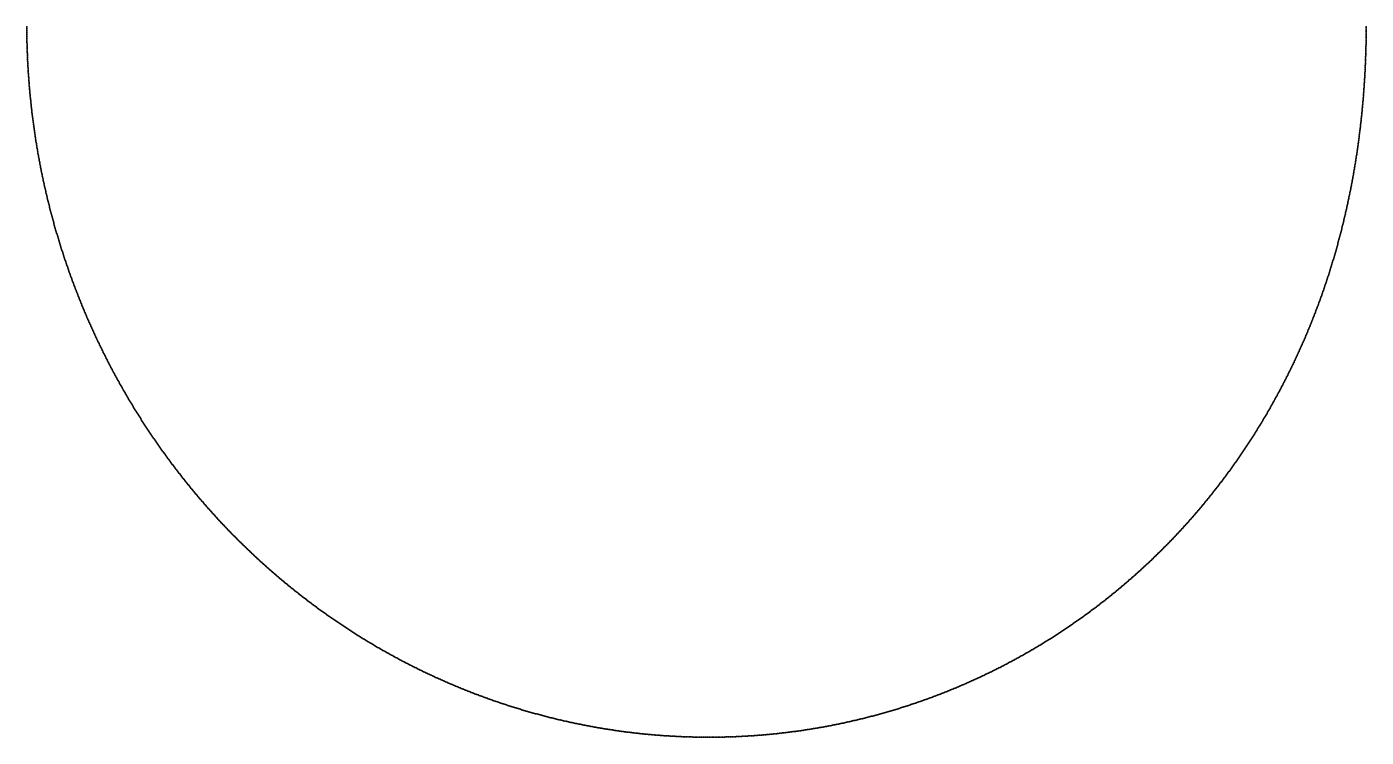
# Model space of a CAD drawing. Header units: metres. Extents: x -294 to 245, y -287 to 286.
# Drawn here: x -294 to 245, y -287 to -1 of the extents above; entities that cross this region are included whole.
import ezdxf

# ---------------------------------------------------------------- set-up
doc = ezdxf.new("R2010")
doc.units = ezdxf.units.M

msp = doc.modelspace()

# ---------------------------------------------------------------- linework, layer by layer
for p in [(-294.05, -0.74), (-294.05, -1.22), (-294.05, -1.71), (-294.04, -2.2), (-294.04, -2.68), (-294.03, -3.17), (-294.03, -3.66), (-294.02, -4.14), (-294.01, -4.63), (-294.01, -5.12), (245.01, -5.08), (245.02, -4.11), (245.02, -4.59), (245.03, -2.65), (245.03, -3.13), (245.03, -3.62), (245.04, -0.7), (245.04, -1.19), (245.04, -1.19), (245.04, -1.67), (245.04, -2.16), (-294, -5.6), (-293.99, -6.09), (-293.98, -6.58), (-293.97, -7.06), (-293.95, -7.55), (-293.94, -8.04), (-293.93, -8.52), (-293.91, -9.01), (-293.9, -9.49), (-293.88, -9.98), (-293.86, -10.47), (244.9, -10.43), (244.91, -9.95), (244.93, -9.46), (244.94, -8.97), (244.95, -8.49), (244.96, -8), (244.97, -7.51), (244.98, -7.03), (244.99, -6.54), (245, -5.57), (245, -6.05), (-293.85, -10.95), (-293.83, -11.44), (-293.81, -11.93), (-293.79, -12.41), (-293.77, -12.9), (-293.75, -13.39), (-293.72, -13.87), (-293.7, -14.36), (-293.68, -14.84), (-293.65, -15.33), (-293.63, -15.82), (244.71, -15.78), (244.73, -15.3), (244.75, -14.81), (244.77, -14.32), (244.79, -13.84), (244.8, -13.35), (244.82, -12.86), (244.84, -12.38), (244.85, -11.89), (244.87, -11.41), (244.89, -10.92), (-293.6, -16.3), (-293.57, -16.79), (-293.55, -17.27), (-293.52, -17.76), (-293.49, -18.25), (-293.46, -18.73), (-293.43, -19.22), (-293.39, -19.7), (-293.36, -20.19), (-293.33, -20.67), (-293.29, -21.16), (244.43, -21.13), (244.46, -20.64), (244.49, -20.16), (244.51, -19.67), (244.54, -19.19), (244.57, -18.7), (244.59, -18.21), (244.62, -17.73), (244.64, -17.24), (244.66, -16.76), (244.68, -16.27), (-293.26, -21.64), (-293.22, -22.13), (-293.19, -22.62), (-293.15, -23.1), (-293.11, -23.59), (-293.07, -24.07), (-293.03, -24.56), (-292.99, -25.04), (-292.95, -25.53), (-292.91, -26.01), (-292.86, -26.5), (244.07, -26.47), (244.11, -25.99), (244.15, -25.5), (244.18, -25.02), (244.21, -24.53), (244.25, -24.04), (244.28, -23.56), (244.31, -23.07), (244.34, -22.59), (244.37, -22.1), (244.4, -21.62), (-292.82, -26.98), (-292.78, -27.47), (-292.73, -27.95), (-292.68, -28.43), (-292.64, -28.92), (-292.59, -29.4), (-292.54, -29.89), (-292.49, -30.37), (-292.44, -30.86), (-292.39, -31.34), (-292.34, -31.82), (-292.29, -32.31), (243.59, -32.29), (243.64, -31.81), (243.68, -31.32), (243.72, -30.84), (243.77, -30.35), (243.81, -29.87), (243.85, -29.38), (243.89, -28.9), (243.93, -28.41), (243.96, -27.93), (244, -27.44), (244.04, -26.96), (-292.23, -32.79), (-292.18, -33.28), (-292.13, -33.76), (-292.07, -34.24), (-292.01, -34.73), (-291.96, -35.21), (-291.9, -35.69), (-291.84, -36.18), (-291.78, -36.66), (-291.72, -37.14), (-291.66, -37.62), (243.07, -37.62), (243.12, -37.14), (243.17, -36.65), (243.22, -36.17), (243.27, -35.68), (243.32, -35.2), (243.36, -34.71), (243.41, -34.23), (243.46, -33.75), (243.5, -33.26), (243.55, -32.78), (-291.6, -38.11), (-291.53, -38.59), (-291.47, -39.07), (-291.41, -39.55), (-291.34, -40.04), (-291.28, -40.52), (-291.21, -41), (-291.14, -41.48), (-291.07, -41.97), (-291.01, -42.45), (-290.94, -42.93), (242.46, -42.94), (242.51, -42.46), (242.57, -41.97), (242.63, -41.49), (242.69, -41.01), (242.74, -40.52), (242.8, -40.04), (242.85, -39.56), (242.91, -39.07), (242.96, -38.59), (243.01, -38.1), (-290.86, -43.41), (-290.79, -43.89), (-290.72, -44.37), (-290.65, -44.85), (-290.57, -45.34), (-290.5, -45.82), (-290.43, -46.3), (-290.35, -46.78), (-290.27, -47.26), (-290.2, -47.74), (-290.12, -48.22), (241.76, -48.25), (241.83, -47.76), (241.89, -47.28), (241.96, -46.8), (242.02, -46.32), (242.09, -45.84), (242.15, -45.35), (242.21, -44.87), (242.27, -44.39), (242.34, -43.9), (242.4, -43.42), (-290.04, -48.7), (-289.96, -49.18), (-289.88, -49.66), (-289.8, -50.14), (-289.71, -50.62), (-289.63, -51.1), (-289.55, -51.58), (-289.46, -52.06), (-289.38, -52.54), (-289.29, -53.02), (-289.2, -53.49), (240.98, -53.54), (241.05, -53.06), (241.13, -52.58), (241.2, -52.1), (241.27, -51.62), (241.34, -51.14), (241.42, -50.66), (241.49, -50.17), (241.56, -49.69), (241.62, -49.21), (241.69, -48.73), (-289.12, -53.97), (-289.03, -54.45), (-288.94, -54.93), (-288.85, -55.41), (-288.76, -55.89), (-288.67, -56.37), (-288.57, -56.84), (-288.48, -57.32), (-288.39, -57.8), (-288.29, -58.28), (-288.2, -58.75), (-288.1, -59.23), (240.11, -58.83), (240.19, -58.35), (240.28, -57.87), (240.36, -57.39), (240.44, -56.91), (240.52, -56.43), (240.6, -55.95), (240.67, -55.47), (240.75, -54.99), (240.83, -54.5), (240.9, -54.02), (-288, -59.71), (-287.9, -60.18), (-287.81, -60.66), (-287.71, -61.14), (-287.61, -61.61), (-287.51, -62.09), (-287.4, -62.57), (-287.3, -63.04), (-287.2, -63.52), (-287.09, -63.99), (-286.99, -64.47), (239.07, -64.57), (239.16, -64.09), (239.25, -63.62), (239.34, -63.14), (239.43, -62.66), (239.51, -62.18), (239.6, -61.7), (239.69, -61.22), (239.77, -60.74), (239.86, -60.26), (239.94, -59.79), (240.03, -59.31), (-286.88, -64.94), (-286.78, -65.42), (-286.67, -65.89), (-286.56, -66.37), (-286.45, -66.84), (-286.34, -67.32), (-286.23, -67.79), (-286.12, -68.26), (-286.01, -68.74), (-285.9, -69.21), (-285.79, -69.68), (238.01, -69.82), (238.11, -69.35), (238.21, -68.87), (238.31, -68.39), (238.41, -67.92), (238.5, -67.44), (238.6, -66.96), (238.69, -66.48), (238.79, -66.01), (238.88, -65.53), (238.97, -65.05), (-285.67, -70.16), (-285.56, -70.63), (-285.44, -71.1), (-285.32, -71.58), (-285.21, -72.05), (-285.09, -72.52), (-284.97, -72.99), (-284.85, -73.46), (-284.73, -73.94), (-284.61, -74.41), (-284.49, -74.88), (-284.37, -75.35), (236.87, -75.05), (236.98, -74.58), (237.09, -74.1), (237.19, -73.63), (237.3, -73.15), (237.4, -72.68), (237.51, -72.2), (237.61, -71.73), (237.71, -71.25), (237.81, -70.77), (237.91, -70.3), (-284.24, -75.82), (-284.12, -76.29), (-283.99, -76.76), (-283.87, -77.23), (-283.74, -77.7), (-283.61, -78.17), (-283.49, -78.64), (-283.36, -79.11), (-283.23, -79.58), (-283.1, -80.05), (-282.97, -80.52), (235.52, -80.74), (235.64, -80.26), (235.76, -79.79), (235.87, -79.32), (235.99, -78.84), (236.1, -78.37), (236.21, -77.9), (236.32, -77.42), (236.44, -76.95), (236.55, -76.48), (236.66, -76), (236.77, -75.53), (-282.84, -80.99), (-282.7, -81.45), (-282.57, -81.92), (-282.43, -82.39), (-282.3, -82.86), (-282.16, -83.32), (-282.03, -83.79), (-281.89, -84.26), (-281.75, -84.73), (-281.61, -85.19), (-281.47, -85.66), (-281.33, -86.12), (234.19, -85.92), (234.32, -85.45), (234.44, -84.98), (234.56, -84.51), (234.69, -84.04), (234.81, -83.57), (234.93, -83.1), (235.05, -82.62), (235.17, -82.15), (235.29, -81.68), (235.41, -81.21), (-281.19, -86.59), (-281.05, -87.06), (-280.91, -87.52), (-280.76, -87.99), (-280.62, -88.45), (-280.47, -88.92), (-280.33, -89.38), (-280.18, -89.84), (-280.04, -90.31), (-279.89, -90.77), (-279.74, -91.23), (232.63, -91.55), (232.77, -91.08), (232.9, -90.61), (233.03, -90.14), (233.17, -89.68), (233.3, -89.21), (233.43, -88.74), (233.56, -88.27), (233.68, -87.8), (233.81, -87.33), (233.94, -86.86), (234.07, -86.39), (-279.59, -91.7), (-279.44, -92.16), (-279.29, -92.62), (-279.14, -93.09), (-278.98, -93.55), (-278.83, -94.01), (-278.68, -94.47), (-278.52, -94.93), (-278.36, -95.39), (-278.21, -95.86), (-278.05, -96.32), (-277.89, -96.78), (231.11, -96.68), (231.25, -96.22), (231.39, -95.75), (231.53, -95.28), (231.67, -94.82), (231.81, -94.35), (231.95, -93.89), (232.09, -93.42), (232.23, -92.95), (232.36, -92.48), (232.5, -92.02), (-277.73, -97.24), (-277.58, -97.7), (-277.41, -98.16), (-277.25, -98.62), (-277.09, -99.07), (-276.93, -99.53), (-276.77, -99.99), (-276.6, -100.45), (-276.44, -100.91), (-276.27, -101.37), (-276.11, -101.82), (-275.94, -102.28), (229.34, -102.25), (229.49, -101.79), (229.65, -101.32), (229.8, -100.86), (229.94, -100.4), (230.09, -99.93), (230.24, -99.47), (230.39, -99.01), (230.53, -98.54), (230.68, -98.08), (230.82, -97.61), (230.97, -97.15), (-275.77, -102.74), (-275.6, -103.19), (-275.43, -103.65), (-275.26, -104.11), (-275.09, -104.56), (-274.92, -105.02), (-274.75, -105.47), (-274.58, -105.93), (-274.4, -106.38), (-274.23, -106.84), (-274.05, -107.29), (-273.88, -107.74), (227.47, -107.78), (227.63, -107.32), (227.79, -106.86), (227.95, -106.4), (228.1, -105.94), (228.26, -105.48), (228.42, -105.02), (228.57, -104.56), (228.73, -104.1), (228.88, -103.63), (229.04, -103.17), (229.19, -102.71), (-273.7, -108.2), (-273.52, -108.65), (-273.34, -109.1), (-273.17, -109.56), (-272.99, -110.01), (-272.8, -110.46), (-272.62, -110.91), (-272.44, -111.36), (-272.26, -111.81), (-272.08, -112.27), (-271.89, -112.72), (-271.71, -113.17), (225.65, -112.81), (225.82, -112.36), (225.98, -111.9), (226.15, -111.44), (226.32, -110.99), (226.49, -110.53), (226.65, -110.07), (226.82, -109.61), (226.98, -109.16), (227.14, -108.7), (227.3, -108.24), (-271.52, -113.62), (-271.34, -114.07), (-271.15, -114.52), (-270.96, -114.96), (-270.77, -115.41), (-270.58, -115.86), (-270.39, -116.31), (-270.2, -116.76), (-270.01, -117.21), (-269.82, -117.65), (-269.63, -118.1), (-269.43, -118.55), (223.56, -118.27), (223.74, -117.81), (223.91, -117.36), (224.09, -116.91), (224.27, -116.45), (224.44, -116), (224.62, -115.55), (224.79, -115.09), (224.96, -114.64), (225.14, -114.18), (225.31, -113.73), (225.48, -113.27), (-269.24, -118.99), (-269.04, -119.44), (-268.85, -119.88), (-268.65, -120.33), (-268.45, -120.77), (-268.25, -121.22), (-268.06, -121.66), (-267.86, -122.11), (-267.65, -122.55), (-267.45, -122.99), (-267.25, -123.43), (-267.05, -123.88), (221.36, -123.68), (221.54, -123.23), (221.73, -122.78), (221.92, -122.33), (222.1, -121.88), (222.29, -121.43), (222.47, -120.98), (222.65, -120.53), (222.84, -120.08), (223.02, -119.62), (223.2, -119.17), (223.38, -118.72), (-266.84, -124.32), (-266.64, -124.76), (-266.43, -125.2), (-266.23, -125.64), (-266.02, -126.08), (-265.81, -126.52), (-265.61, -126.96), (-265.4, -127.4), (-265.19, -127.84), (-264.98, -128.28), (-264.77, -128.72), (-264.55, -129.16), (219.04, -129.04), (219.24, -128.6), (219.44, -128.15), (219.63, -127.7), (219.83, -127.26), (220.02, -126.81), (220.21, -126.37), (220.41, -125.92), (220.6, -125.47), (220.79, -125.02), (220.98, -124.57), (221.17, -124.13), (-264.34, -129.6), (-264.13, -130.03), (-263.91, -130.47), (-263.7, -130.91), (-263.48, -131.34), (-263.27, -131.78), (-263.05, -132.22), (-262.83, -132.65), (-262.62, -133.09), (-262.4, -133.52), (-262.18, -133.96), (-261.96, -134.39), (216.62, -134.36), (216.83, -133.91), (217.03, -133.47), (217.24, -133.03), (217.44, -132.59), (217.65, -132.15), (217.85, -131.7), (218.05, -131.26), (218.25, -130.82), (218.45, -130.37), (218.65, -129.93), (218.85, -129.49), (-261.74, -134.82), (-261.51, -135.26), (-261.29, -135.69), (-261.07, -136.12), (-260.84, -136.55), (-260.62, -136.99), (-260.39, -137.42), (-260.17, -137.85), (-259.94, -138.28), (-259.71, -138.71), (-259.49, -139.14), (-259.26, -139.57), (-259.03, -140), (213.88, -140.06), (214.09, -139.62), (214.31, -139.18), (214.52, -138.75), (214.74, -138.31), (214.95, -137.87), (215.16, -137.43), (215.37, -136.99), (215.58, -136.56), (215.79, -136.12), (216, -135.68), (216.21, -135.24), (216.42, -134.8), (-258.8, -140.43), (-258.56, -140.85), (-258.33, -141.28), (-258.1, -141.71), (-257.87, -142.14), (-257.63, -142.56), (-257.4, -142.99), (-257.16, -143.42), (-256.93, -143.84), (-256.69, -144.27), (-256.45, -144.69), (-256.21, -145.12), (-255.97, -145.54), (211.23, -145.26), (211.45, -144.83), (211.67, -144.4), (211.9, -143.96), (212.12, -143.53), (212.34, -143.1), (212.56, -142.66), (212.79, -142.23), (213.01, -141.8), (213.22, -141.36), (213.44, -140.93), (213.66, -140.49), (-255.73, -145.96), (-255.49, -146.39), (-255.25, -146.81), (-255.01, -147.23), (-254.77, -147.65), (-254.52, -148.07), (-254.28, -148.5), (-254.04, -148.92), (-253.79, -149.34), (-253.54, -149.76), (-253.3, -150.18), (-253.05, -150.59), (208.23, -150.83), (208.46, -150.41), (208.7, -149.98), (208.93, -149.55), (209.16, -149.12), (209.4, -148.7), (209.63, -148.27), (209.86, -147.84), (210.09, -147.41), (210.32, -146.98), (210.55, -146.55), (210.77, -146.12), (211, -145.69), (-252.8, -151.01), (-252.55, -151.43), (-252.3, -151.85), (-252.05, -152.27), (-251.8, -152.68), (-251.55, -153.1), (-251.3, -153.52), (-251.04, -153.93), (-250.79, -154.35), (-250.54, -154.76), (-250.28, -155.18), (-250.03, -155.59), (-249.77, -156), (205.11, -156.34), (205.35, -155.91), (205.6, -155.49), (205.84, -155.07), (206.08, -154.65), (206.32, -154.23), (206.56, -153.8), (206.8, -153.38), (207.04, -152.96), (207.28, -152.53), (207.52, -152.11), (207.76, -151.68), (207.99, -151.26), (-249.51, -156.42), (-249.25, -156.83), (-248.99, -157.24), (-248.74, -157.65), (-248.47, -158.07), (-248.21, -158.48), (-247.95, -158.89), (-247.69, -159.3), (-247.43, -159.71), (-247.16, -160.12), (-246.9, -160.52), (-246.63, -160.93), (-246.37, -161.34), (202.11, -161.35), (202.37, -160.94), (202.62, -160.52), (202.87, -160.1), (203.12, -159.69), (203.37, -159.27), (203.62, -158.85), (203.87, -158.43), (204.12, -158.01), (204.37, -157.6), (204.62, -157.18), (204.86, -156.76), (-246.1, -161.75), (-245.84, -162.16), (-245.57, -162.56), (-245.3, -162.97), (-245.03, -163.37), (-244.76, -163.78), (-244.49, -164.18), (-244.22, -164.59), (-243.95, -164.99), (-243.67, -165.39), (-243.4, -165.8), (-243.13, -166.2), (-242.85, -166.6), (-242.58, -167), (198.75, -166.71), (199.01, -166.3), (199.28, -165.89), (199.54, -165.48), (199.8, -165.07), (200.06, -164.66), (200.32, -164.25), (200.58, -163.83), (200.84, -163.42), (201.09, -163.01), (201.35, -162.59), (201.61, -162.18), (201.86, -161.77), (-242.3, -167.4), (-242.03, -167.8), (-241.75, -168.2), (-241.47, -168.6), (-241.19, -169), (-240.91, -169.4), (-240.63, -169.8), (-240.35, -170.2), (-240.07, -170.59), (-239.79, -170.99), (-239.51, -171.39), (-239.22, -171.78), (-238.94, -172.18), (194.99, -172.39), (195.26, -171.99), (195.54, -171.59), (195.81, -171.18), (196.08, -170.78), (196.35, -170.37), (196.62, -169.97), (196.89, -169.56), (197.16, -169.16), (197.42, -168.75), (197.69, -168.34), (197.96, -167.94), (198.22, -167.53), (198.49, -167.12), (-238.65, -172.57), (-238.37, -172.97), (-238.08, -173.36), (-237.8, -173.75), (-237.51, -174.15), (-237.22, -174.54), (-236.93, -174.93), (-236.64, -175.32), (-236.35, -175.71), (-236.06, -176.1), (-235.77, -176.49), (-235.48, -176.88), (-235.18, -177.27), (-234.89, -177.66), (191.37, -177.58), (191.65, -177.19), (191.94, -176.79), (192.22, -176.39), (192.5, -175.99), (192.78, -175.6), (193.06, -175.2), (193.34, -174.8), (193.61, -174.4), (193.89, -174), (194.17, -173.6), (194.44, -173.2), (194.72, -172.79), (-234.6, -178.05), (-234.3, -178.43), (-234.01, -178.82), (-233.71, -179.21), (-233.41, -179.59), (-233.12, -179.98), (-232.82, -180.36), (-232.52, -180.75), (-232.22, -181.13), (-231.92, -181.51), (-231.62, -181.9), (-231.32, -182.28), (-231.02, -182.66), (-230.71, -183.04), (187.34, -183.07), (187.63, -182.69), (187.92, -182.3), (188.22, -181.91), (188.51, -181.52), (188.8, -181.12), (189.08, -180.73), (189.37, -180.34), (189.66, -179.95), (189.95, -179.56), (190.23, -179.16), (190.52, -178.77), (190.8, -178.37), (191.09, -177.98), (-230.41, -183.42), (-230.11, -183.8), (-229.8, -184.18), (-229.5, -184.56), (-229.19, -184.94), (-228.89, -185.32), (-228.58, -185.7), (-228.27, -186.07), (-227.96, -186.45), (-227.65, -186.83), (-227.34, -187.2), (-227.03, -187.58), (-226.72, -187.95), (-226.41, -188.33), (183.17, -188.46), (183.47, -188.08), (183.77, -187.7), (184.07, -187.32), (184.38, -186.93), (184.67, -186.55), (184.97, -186.17), (185.27, -185.78), (185.57, -185.4), (185.87, -185.01), (186.16, -184.63), (186.46, -184.24), (186.75, -183.85), (187.05, -183.46), (-226.1, -188.7), (-225.78, -189.07), (-225.47, -189.44), (-225.16, -189.82), (-224.84, -190.19), (-224.53, -190.56), (-224.21, -190.93), (-223.89, -191.3), (-223.58, -191.67), (-223.26, -192.03), (-222.94, -192.4), (-222.62, -192.77), (-222.3, -193.14), (-221.98, -193.5), (-221.66, -193.87), (178.86, -193.74), (179.17, -193.37), (179.49, -193), (179.8, -192.62), (180.11, -192.25), (180.42, -191.87), (180.73, -191.49), (181.03, -191.12), (181.34, -190.74), (181.65, -190.36), (181.95, -189.98), (182.26, -189.6), (182.56, -189.22), (182.87, -188.84), (-221.34, -194.23), (-221.01, -194.6), (-220.69, -194.96), (-220.37, -195.33), (-220.04, -195.69), (-219.72, -196.05), (-219.39, -196.41), (-219.07, -196.77), (-218.74, -197.13), (-218.41, -197.49), (-218.09, -197.85), (-217.76, -198.21), (-217.43, -198.57), (-217.1, -198.93), (-216.77, -199.29), (174.1, -199.28), (174.42, -198.91), (174.74, -198.55), (175.06, -198.18), (175.38, -197.81), (175.7, -197.45), (176.02, -197.08), (176.34, -196.71), (176.66, -196.34), (176.98, -195.97), (177.29, -195.6), (177.61, -195.23), (177.92, -194.86), (178.24, -194.49), (178.55, -194.12), (-216.44, -199.64), (-216.1, -200), (-215.77, -200.36), (-215.44, -200.71), (-215.11, -201.07), (-214.77, -201.42), (-214.44, -201.77), (-214.1, -202.12), (-213.77, -202.48), (-213.43, -202.83), (-213.09, -203.18), (-212.75, -203.53), (-212.41, -203.88), (-212.08, -204.23), (-211.74, -204.58), (169.19, -204.67), (169.52, -204.32), (169.85, -203.96), (170.18, -203.61), (170.51, -203.25), (170.84, -202.89), (171.17, -202.53), (171.5, -202.17), (171.83, -201.81), (172.15, -201.45), (172.48, -201.09), (172.8, -200.73), (173.13, -200.37), (173.45, -200), (173.78, -199.64), (-211.4, -204.93), (-211.06, -205.27), (-210.71, -205.62), (-210.37, -205.97), (-210.03, -206.31), (-209.69, -206.66), (-209.34, -207), (-209, -207.34), (-208.65, -207.69), (-208.31, -208.03), (-207.96, -208.37), (-207.61, -208.71), (-207.27, -209.06), (-206.92, -209.4), (-206.57, -209.74), (-206.22, -210.07), (164.12, -209.94), (164.47, -209.59), (164.81, -209.24), (165.15, -208.89), (165.49, -208.55), (165.83, -208.2), (166.17, -207.85), (166.5, -207.5), (166.84, -207.15), (167.18, -206.8), (167.51, -206.44), (167.85, -206.09), (168.18, -205.74), (168.52, -205.38), (168.85, -205.03), (-205.87, -210.41), (-205.52, -210.75), (-205.17, -211.09), (-204.82, -211.42), (-204.47, -211.76), (-204.11, -212.1), (-203.76, -212.43), (-203.41, -212.76), (-203.05, -213.1), (-202.7, -213.43), (-202.34, -213.76), (-201.98, -214.1), (-201.63, -214.43), (-201.27, -214.76), (-200.91, -215.09), (-200.55, -215.42), (158.57, -215.39), (158.92, -215.05), (159.27, -214.72), (159.62, -214.38), (159.97, -214.04), (160.32, -213.7), (160.67, -213.36), (161.02, -213.02), (161.37, -212.68), (161.71, -212.34), (162.06, -212), (162.4, -211.66), (162.75, -211.31), (163.09, -210.97), (163.44, -210.63), (163.78, -210.28), (-200.2, -215.74), (-199.84, -216.07), (-199.48, -216.4), (-199.11, -216.73), (-198.75, -217.05), (-198.39, -217.38), (-198.03, -217.7), (-197.67, -218.03), (-197.3, -218.35), (-196.94, -218.67), (-196.57, -219), (-196.21, -219.32), (-195.84, -219.64), (-195.48, -219.96), (-195.11, -220.28), (-194.74, -220.6), (-194.37, -220.92), (152.49, -221), (152.85, -220.68), (153.21, -220.35), (153.57, -220.02), (153.93, -219.7), (154.29, -219.37), (154.65, -219.04), (155.01, -218.71), (155.37, -218.38), (155.73, -218.05), (156.08, -217.72), (156.44, -217.39), (156.8, -217.06), (157.15, -216.73), (157.51, -216.39), (157.86, -216.06), (158.21, -215.72), (-194, -221.23), (-193.63, -221.55), (-193.27, -221.87), (-192.89, -222.18), (-192.52, -222.5), (-192.15, -222.81), (-191.78, -223.13), (-191.41, -223.44), (-191.03, -223.75), (-190.66, -224.06), (-190.29, -224.38), (-189.91, -224.69), (-189.54, -225), (-189.16, -225.31), (-188.79, -225.61), (-188.41, -225.92), (-188.03, -226.23), (146.23, -226.42), (146.6, -226.1), (146.98, -225.79), (147.35, -225.48), (147.72, -225.16), (148.09, -224.84), (148.46, -224.53), (148.83, -224.21), (149.2, -223.89), (149.56, -223.57), (149.93, -223.26), (150.3, -222.94), (150.66, -222.61), (151.03, -222.29), (151.39, -221.97), (151.76, -221.65), (152.12, -221.32), (-187.65, -226.54), (-187.27, -226.84), (-186.9, -227.15), (-186.52, -227.45), (-186.14, -227.76), (-185.76, -228.06), (-185.37, -228.36), (-184.99, -228.66), (-184.61, -228.97), (-184.23, -229.27), (-183.84, -229.57), (-183.46, -229.87), (-183.08, -230.16), (-182.69, -230.46), (-182.31, -230.76), (-181.92, -231.06), (-181.53, -231.35), (-181.15, -231.65), (139.81, -231.63), (140.19, -231.33), (140.57, -231.03), (140.95, -230.73), (141.33, -230.42), (141.71, -230.12), (142.09, -229.81), (142.47, -229.51), (142.85, -229.2), (143.23, -228.9), (143.61, -228.59), (143.98, -228.28), (144.36, -227.97), (144.73, -227.66), (145.11, -227.35), (145.48, -227.04), (145.86, -226.73), (-180.76, -231.94), (-180.37, -232.23), (-179.98, -232.53), (-179.59, -232.82), (-179.2, -233.11), (-178.81, -233.4), (-178.42, -233.69), (-178.03, -233.98), (-177.64, -234.27), (-177.25, -234.56), (-176.86, -234.85), (-176.46, -235.13), (-176.07, -235.42), (-175.67, -235.71), (-175.28, -235.99), (-174.88, -236.28), (-174.49, -236.56), (-174.09, -236.84), (-173.7, -237.12), (132.83, -236.93), (133.22, -236.64), (133.61, -236.35), (134, -236.06), (134.39, -235.77), (134.79, -235.48), (135.17, -235.19), (135.56, -234.9), (135.95, -234.6), (136.34, -234.31), (136.73, -234.01), (137.11, -233.72), (137.5, -233.42), (137.89, -233.13), (138.27, -232.83), (138.66, -232.53), (139.04, -232.23), (139.42, -231.93), (-173.3, -237.41), (-172.9, -237.69), (-172.5, -237.97), (-172.1, -238.25), (-171.71, -238.52), (-171.31, -238.8), (-170.91, -239.08), (-170.51, -239.36), (-170.1, -239.63), (-169.7, -239.91), (-169.3, -240.18), (-168.9, -240.45), (-168.49, -240.73), (-168.09, -241), (-167.69, -241.27), (-167.28, -241.54), (-166.88, -241.81), (-166.47, -242.08), (-166.07, -242.35), (124.87, -242.53), (125.27, -242.26), (125.68, -241.98), (126.08, -241.71), (126.48, -241.43), (126.88, -241.16), (127.28, -240.88), (127.68, -240.6), (128.08, -240.32), (128.48, -240.05), (128.88, -239.77), (129.27, -239.49), (129.67, -239.2), (130.07, -238.92), (130.46, -238.64), (130.86, -238.36), (131.25, -238.07), (131.65, -237.79), (132.04, -237.5), (132.44, -237.21), (-165.66, -242.62), (-165.25, -242.88), (-164.85, -243.15), (-164.44, -243.41), (-164.03, -243.68), (-163.62, -243.94), (-163.21, -244.21), (-162.8, -244.47), (-162.39, -244.73), (-161.98, -244.99), (-161.57, -245.25), (-161.16, -245.51), (-160.75, -245.77), (-160.33, -246.03), (-159.92, -246.29), (-159.51, -246.54), (-159.09, -246.8), (-158.68, -247.06), (-158.26, -247.31), (-157.85, -247.56), (-157.43, -247.82), (116.71, -247.83), (117.12, -247.57), (117.53, -247.32), (117.94, -247.06), (118.36, -246.8), (118.77, -246.54), (119.18, -246.27), (119.59, -246.01), (120, -245.75), (120.41, -245.48), (120.81, -245.22), (121.22, -244.95), (121.63, -244.69), (122.04, -244.42), (122.44, -244.15), (122.85, -243.88), (123.25, -243.62), (123.66, -243.35), (124.06, -243.07), (124.47, -242.8), (-157.02, -248.07), (-156.6, -248.32), (-156.18, -248.57), (-155.76, -248.82), (-155.35, -249.07), (-154.93, -249.32), (-154.51, -249.57), (-154.09, -249.81), (-153.67, -250.06), (-153.25, -250.31), (-152.83, -250.55), (-152.41, -250.8), (-151.99, -251.04), (-151.57, -251.28), (-151.14, -251.52), (-150.72, -251.76), (-150.3, -252.01), (-149.87, -252.24), (-149.45, -252.48), (-149.02, -252.72), (-148.6, -252.96), (-148.17, -253.2), (107.5, -253.3), (107.93, -253.06), (108.35, -252.82), (108.77, -252.58), (109.19, -252.34), (109.62, -252.09), (110.04, -251.85), (110.46, -251.6), (110.88, -251.36), (111.3, -251.11), (111.72, -250.86), (112.13, -250.62), (112.55, -250.37), (112.97, -250.12), (113.39, -249.87), (113.8, -249.61), (114.22, -249.36), (114.64, -249.11), (115.05, -248.85), (115.47, -248.6), (115.88, -248.34), (116.29, -248.09), (-147.75, -253.43), (-147.32, -253.67), (-146.9, -253.9), (-146.47, -254.13), (-146.04, -254.37), (-145.61, -254.6), (-145.18, -254.83), (-144.76, -255.06), (-144.33, -255.29), (-143.9, -255.52), (-143.47, -255.75), (-143.04, -255.97), (-142.61, -256.2), (-142.17, -256.42), (-141.74, -256.65), (-141.31, -256.87), (-140.88, -257.1), (-140.45, -257.32), (-140.01, -257.54), (-139.58, -257.76), (-139.14, -257.98), (-138.71, -258.2), (-138.28, -258.42), (-137.84, -258.64), (97.65, -258.61), (98.08, -258.38), (98.51, -258.16), (98.95, -257.94), (99.38, -257.71), (99.81, -257.49), (100.24, -257.26), (100.67, -257.04), (101.1, -256.81), (101.53, -256.58), (101.96, -256.35), (102.39, -256.12), (102.82, -255.89), (103.25, -255.66), (103.67, -255.43), (104.1, -255.2), (104.53, -254.96), (104.95, -254.73), (105.38, -254.49), (105.81, -254.26), (106.23, -254.02), (106.66, -253.78), (107.08, -253.54), (-137.4, -258.86), (-136.97, -259.07), (-136.53, -259.29), (-136.1, -259.5), (-135.66, -259.72), (-135.22, -259.93), (-134.78, -260.14), (-134.34, -260.35), (-133.91, -260.56), (-133.47, -260.77), (-133.03, -260.98), (-132.59, -261.19), (-132.15, -261.4), (-131.71, -261.61), (-131.27, -261.81), (-130.82, -262.02), (-130.38, -262.22), (-129.94, -262.43), (-129.5, -262.63), (-129.06, -262.83), (-128.61, -263.03), (-128.17, -263.23), (-127.72, -263.43), (-127.28, -263.63), (-126.84, -263.83), (-126.39, -264.02), (86.24, -264.08), (86.68, -263.88), (87.13, -263.68), (87.57, -263.48), (88.01, -263.27), (88.45, -263.07), (88.89, -262.87), (89.34, -262.66), (89.78, -262.46), (90.22, -262.25), (90.66, -262.04), (91.1, -261.83), (91.54, -261.62), (91.98, -261.41), (92.41, -261.2), (92.85, -260.99), (93.29, -260.78), (93.73, -260.56), (94.16, -260.35), (94.6, -260.13), (95.04, -259.92), (95.47, -259.7), (95.91, -259.48), (96.34, -259.27), (96.78, -259.05), (97.21, -258.83), (-125.95, -264.22), (-125.5, -264.42), (-125.05, -264.61), (-124.61, -264.81), (-124.16, -265), (-123.71, -265.19), (-123.27, -265.38), (-122.82, -265.57), (-122.37, -265.76), (-121.92, -265.95), (-121.47, -266.14), (-121.02, -266.33), (-120.57, -266.51), (-120.12, -266.7), (-119.67, -266.88), (-119.22, -267.07), (-118.77, -267.25), (-118.32, -267.44), (-117.87, -267.62), (-117.42, -267.8), (-116.97, -267.98), (-116.51, -268.16), (-116.06, -268.34), (-115.61, -268.51), (-115.15, -268.69), (-114.7, -268.87), (-114.25, -269.04), (-113.79, -269.22), (-113.34, -269.39), (73.21, -269.51), (73.67, -269.34), (74.12, -269.16), (74.57, -268.98), (75.03, -268.81), (75.48, -268.63), (75.93, -268.45), (76.38, -268.27), (76.84, -268.09), (77.29, -267.9), (77.74, -267.72), (78.19, -267.54), (78.64, -267.35), (79.09, -267.17), (79.54, -266.98), (79.99, -266.79), (80.44, -266.6), (80.88, -266.41), (81.33, -266.22), (81.78, -266.03), (82.23, -265.84), (82.68, -265.65), (83.12, -265.46), (83.57, -265.26), (84.01, -265.07), (84.46, -264.87), (84.9, -264.67), (85.35, -264.48), (85.79, -264.28), (-112.88, -269.56), (-112.43, -269.73), (-111.97, -269.91), (-111.52, -270.08), (-111.06, -270.25), (-110.6, -270.41), (-110.15, -270.58), (-109.69, -270.75), (-109.23, -270.92), (-108.77, -271.08), (-108.32, -271.24), (-107.86, -271.41), (-107.4, -271.57), (-106.94, -271.73), (-106.48, -271.89), (-106.02, -272.05), (-105.56, -272.21), (-105.1, -272.37), (-104.64, -272.53), (-104.18, -272.69), (-103.72, -272.84), (-103.26, -273), (-102.8, -273.15), (-102.33, -273.31), (-101.87, -273.46), (-101.41, -273.61), (-100.95, -273.76), (-100.48, -273.91), (-100.02, -274.06), (-99.56, -274.21), (-99.09, -274.36), (-98.63, -274.5), (-98.16, -274.65), (-97.7, -274.8), (58.06, -274.82), (58.52, -274.67), (58.98, -274.52), (59.45, -274.37), (59.91, -274.22), (60.37, -274.07), (60.84, -273.92), (61.3, -273.77), (61.76, -273.62), (62.22, -273.46), (62.68, -273.31), (63.14, -273.15), (63.61, -273), (64.07, -272.84), (64.53, -272.68), (64.99, -272.52), (65.45, -272.36), (65.91, -272.2), (66.36, -272.04), (66.82, -271.88), (67.28, -271.71), (67.74, -271.55), (68.2, -271.39), (68.66, -271.22), (69.11, -271.05), (69.57, -270.89), (70.03, -270.72), (70.48, -270.55), (70.94, -270.38), (71.39, -270.21), (71.85, -270.03), (72.3, -269.86), (72.76, -269.69), (-97.23, -274.94), (-96.77, -275.08), (-96.3, -275.23), (-95.84, -275.37), (-95.37, -275.51), (-94.91, -275.65), (-94.44, -275.79), (-93.97, -275.93), (-93.51, -276.06), (-93.04, -276.2), (-92.57, -276.34), (-92.1, -276.47), (-91.64, -276.61), (-91.17, -276.74), (-90.7, -276.87), (-90.23, -277), (-89.76, -277.13), (-89.29, -277.26), (-88.82, -277.39), (-88.36, -277.52), (-87.89, -277.65), (-87.42, -277.77), (-86.95, -277.9), (-86.47, -278.02), (-86, -278.15), (-85.53, -278.27), (-85.06, -278.39), (-84.59, -278.51), (-84.12, -278.63), (-83.65, -278.75), (-83.17, -278.87), (-82.7, -278.99), (-82.23, -279.11), (-81.76, -279.22), (-81.28, -279.34), (-80.81, -279.45), (-80.34, -279.57), (-79.86, -279.68), (-79.39, -279.79), (-78.92, -279.9), (-78.44, -280.01), (-77.97, -280.12), (-77.49, -280.23), (37.86, -280.29), (38.34, -280.18), (38.81, -280.07), (39.28, -279.96), (39.76, -279.85), (40.23, -279.74), (40.7, -279.62), (41.18, -279.51), (41.65, -279.4), (42.12, -279.28), (42.6, -279.16), (43.07, -279.05), (43.54, -278.93), (44.01, -278.81), (44.48, -278.69), (44.96, -278.57), (45.43, -278.44), (45.9, -278.32), (46.37, -278.2), (46.84, -278.07), (47.31, -277.95), (47.78, -277.82), (48.25, -277.69), (48.72, -277.57), (49.19, -277.44), (49.66, -277.31), (50.13, -277.18), (50.59, -277.04), (51.06, -276.91), (51.53, -276.78), (52, -276.64), (52.47, -276.51), (52.93, -276.37), (53.4, -276.24), (53.87, -276.1), (54.33, -275.96), (54.8, -275.82), (55.27, -275.68), (55.73, -275.54), (56.2, -275.39), (56.66, -275.25), (57.13, -275.11), (57.59, -274.96), (-77.02, -280.33), (-76.54, -280.44), (-76.07, -280.55), (-75.59, -280.65), (-75.12, -280.75), (-74.64, -280.86), (-74.17, -280.96), (-73.69, -281.06), (-73.21, -281.16), (-72.74, -281.26), (-72.26, -281.36), (-71.78, -281.46), (-71.31, -281.55), (-70.83, -281.65), (-70.35, -281.74), (-69.88, -281.84), (-69.4, -281.93), (-68.92, -282.02), (-68.44, -282.12), (-67.96, -282.21), (-67.49, -282.3), (-67.01, -282.38), (-66.53, -282.47), (-66.05, -282.56), (-65.57, -282.65), (-65.09, -282.73), (-64.61, -282.82), (-64.13, -282.9), (-63.65, -282.98), (-63.17, -283.06), (-62.69, -283.14), (-62.21, -283.22), (-61.73, -283.3), (-61.25, -283.38), (-60.77, -283.46), (-60.29, -283.54), (-59.81, -283.61), (-59.33, -283.69), (-58.85, -283.76), (-58.37, -283.83), (-57.89, -283.9), (-57.4, -283.98), (-56.92, -284.05), (-56.44, -284.11), (-55.96, -284.18), (-55.48, -284.25), (-54.99, -284.32), (-54.51, -284.38), (-54.03, -284.45), (-53.55, -284.51), (-53.06, -284.57), (-52.58, -284.64), (-52.1, -284.7), (-51.62, -284.76), (-51.13, -284.82), (-50.65, -284.88), (-50.17, -284.93), (-49.68, -284.99), (-49.2, -285.05), (-48.72, -285.1), (-48.23, -285.16), (-47.75, -285.21), (-47.26, -285.26), (-46.78, -285.31), (-46.3, -285.36), (-45.81, -285.41), (-45.33, -285.46), (-44.84, -285.51), (-44.36, -285.55), (-43.87, -285.6), (-43.39, -285.65), (-42.91, -285.69), (3.76, -285.69), (4.24, -285.65), (4.72, -285.6), (5.21, -285.55), (5.69, -285.51), (6.18, -285.46), (6.66, -285.41), (7.15, -285.36), (7.63, -285.31), (8.11, -285.26), (8.6, -285.21), (9.08, -285.15), (9.57, -285.1), (10.05, -285.04), (10.53, -284.99), (11.02, -284.93), (11.5, -284.87), (11.98, -284.81), (12.47, -284.75), (12.95, -284.69), (13.43, -284.63), (13.91, -284.57), (14.4, -284.5), (14.88, -284.44), (15.36, -284.38), (15.84, -284.31), (16.33, -284.24), (16.81, -284.17), (17.29, -284.11), (17.77, -284.04), (18.25, -283.97), (18.73, -283.89), (19.22, -283.82), (19.7, -283.75), (20.18, -283.67), (20.66, -283.6), (21.14, -283.52), (21.62, -283.45), (22.1, -283.37), (22.58, -283.29), (23.06, -283.21), (23.54, -283.13), (24.02, -283.05), (24.5, -282.96), (24.98, -282.88), (25.46, -282.8), (25.94, -282.71), (26.42, -282.63), (26.9, -282.54), (27.37, -282.45), (27.85, -282.36), (28.33, -282.27), (28.81, -282.18), (29.29, -282.09), (29.77, -282), (30.24, -281.9), (30.72, -281.81), (31.2, -281.71), (31.68, -281.62), (32.15, -281.52), (32.63, -281.42), (33.11, -281.33), (33.58, -281.23), (34.06, -281.13), (34.53, -281.02), (35.01, -280.92), (35.49, -280.82), (35.96, -280.71), (36.44, -280.61), (36.91, -280.5), (37.39, -280.4), (-42.42, -285.73), (-41.94, -285.78), (-41.45, -285.82), (-40.97, -285.86), (-40.48, -285.9), (-40, -285.94), (-39.51, -285.97), (-39.03, -286.01), (-38.54, -286.05), (-38.05, -286.08), (-37.57, -286.12), (-37.08, -286.15), (-36.6, -286.18), (-36.11, -286.21), (-35.63, -286.24), (-35.14, -286.27), (-34.65, -286.3), (-34.17, -286.33), (-33.68, -286.36), (-33.2, -286.38), (-32.71, -286.41), (-32.22, -286.43), (-31.74, -286.45), (-31.25, -286.48), (-30.77, -286.5), (-30.28, -286.52), (-29.79, -286.54), (-29.31, -286.56), (-28.82, -286.57), (-28.33, -286.59), (-27.85, -286.61), (-27.36, -286.62), (-26.87, -286.64), (-26.39, -286.65), (-25.9, -286.66), (-25.41, -286.67), (-24.93, -286.68), (-24.44, -286.69), (-23.96, -286.7), (-23.47, -286.71), (-22.98, -286.72), (-22.5, -286.72), (-22.01, -286.73), (-21.52, -286.73), (-21.04, -286.74), (-20.55, -286.74), (-20.06, -286.74), (-19.57, -286.74), (-19.09, -286.74), (-18.6, -286.74), (-18.11, -286.74), (-17.63, -286.73), (-17.14, -286.73), (-16.65, -286.72), (-16.17, -286.72), (-15.68, -286.71), (-15.19, -286.7), (-14.71, -286.69), (-14.22, -286.68), (-13.73, -286.67), (-13.25, -286.66), (-12.76, -286.65), (-12.28, -286.64), (-11.79, -286.62), (-11.3, -286.61), (-10.82, -286.59), (-10.33, -286.58), (-9.84, -286.56), (-9.36, -286.54), (-8.87, -286.52), (-8.38, -286.5), (-7.9, -286.48), (-7.41, -286.46), (-6.93, -286.43), (-6.44, -286.41), (-5.95, -286.38), (-5.47, -286.36), (-4.98, -286.33), (-4.5, -286.3), (-4.01, -286.27), (-3.52, -286.24), (-3.04, -286.21), (-2.55, -286.18), (-2.07, -286.15), (-1.58, -286.12), (-1.1, -286.08), (-0.61, -286.05), (-0.12, -286.01), (0.36, -285.97), (0.85, -285.94), (1.33, -285.9), (1.82, -285.86), (2.3, -285.82), (2.79, -285.78), (3.27, -285.73)]:
    msp.add_point(p)

doc.saveas('drawing.dxf')
